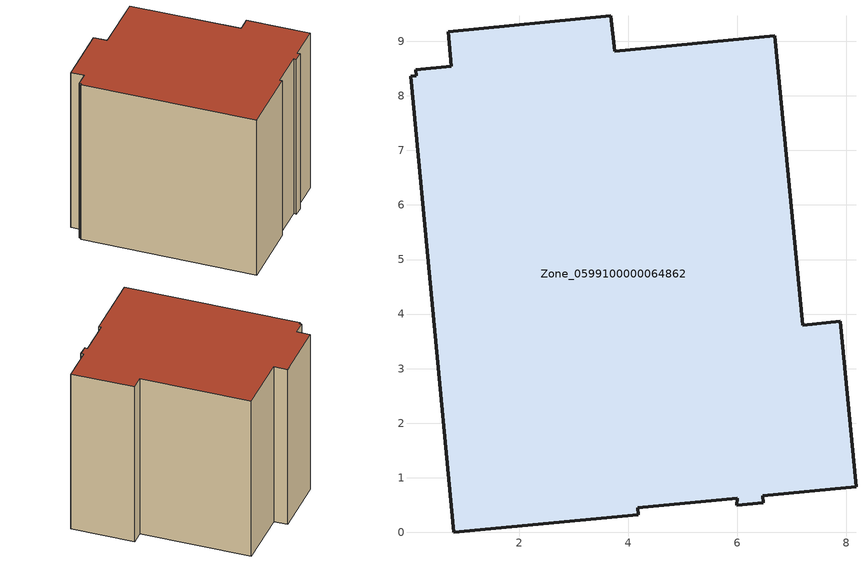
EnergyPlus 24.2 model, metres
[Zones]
Zone_0599100000064862
 floor ground (C_G): 4.17,0.45 4.19,0.32 0.8,0 0.01,8.36 0.12,8.37 0.11,8.48 0.76,8.54 0.7,9.18 3.68,9.47 3.75,8.82 6.69,9.1 7.2,3.8 7.89,3.87 8.18,0.83 6.47,0.67 6.48,0.54 5.99,0.49 6,0.62 z0
 wall outside (C_F): 3.75,8.82 3.68,9.47 0.7,9.18 0.76,8.54 0.11,8.48 0.12,8.37 0.01,8.36 0.8,0 4.19,0.32 4.17,0.45 6,0.62 5.99,0.49 6.48,0.54 6.47,0.67 8.18,0.83 7.89,3.87 7.2,3.8 6.69,9.1 3.75,8.82 z0:8.35
 roof outside (C_R): 4.19,0.32 4.17,0.45 6,0.62 5.99,0.49 6.48,0.54 6.47,0.67 8.18,0.83 7.89,3.87 7.2,3.8 6.69,9.1 3.75,8.82 3.68,9.47 0.7,9.18 0.76,8.54 0.11,8.48 0.12,8.37 0.01,8.36 0.8,0 z8.35
[BUILDING]
Pand.0599100000064862: North Axis=0; Terrain=City; Loads Convergence Tolerance Value=0.04; Temperature Convergence Tolerance Value=0.4; Solar Distribution=FullExterior; Maximum Number of Warmup Days=25; Minimum Number of Warmup Days=1
[Site:Location]
Rotterdam.The.Hague.AP_ZH_NLD Design_Conditions: Latitude=51.96; Longitude=4.45; Time Zone=1; Elevation=-4.5
[SITE:GROUNDTEMPERATURE:BUILDINGSURFACE]
18, 18, 18, 18, 18, 18, 18, 18, 18, 18, 18, 18
[MATERIAL] Thermal Absorptance=0.9; Solar Absorptance=0.7; Visible Absorptance=0.7
Name | Roughness | Thickness | Conductivity | Density | Specific Heat
G.D.1965 | MediumSmooth | 0.15 | 1 | 540 | 1210
F.D.1965 | Rough | 0.3 | 0.857143 | 1920 | 840
R.D.1965 | MediumRough | 0.2 | 0.08 | 1500 | 1000
[CONSTRUCTION]
C_G: G.D.1965
C_F: F.D.1965
C_R: R.D.1965
[ZONE]
Zone_0599100000064862: Type=1; Multiplier=1; Ceiling Height=Autocalculate; Volume=Autocalculate; Floor Area=autocalculate; Part of Total Floor Area=Yes
[ZONEINFILTRATION:DESIGNFLOWRATE]
Infil_Zone_0599100000064862: Zone or ZoneList or Space or SpaceList=Zone_0599100000064862; Schedule=AlwaysOn; Design Flow Rate Calculation Method=Flow/Area; Flow Rate per Floor Area=0.0042; Constant Term Coefficient=1; Temperature Term Coefficient=0; Velocity Term Coefficient=0; Velocity Squared Term Coefficient=0
[HVACTEMPLATE:ZONE:IDEALLOADSAIRSYSTEM]
Zone_0599100000064862: Maximum Heating Supply Air Temperature=50; Minimum Cooling Supply Air Temperature=13; Maximum Heating Supply Air Humidity Ratio=0.0156; Minimum Cooling Supply Air Humidity Ratio=0.0077; Heating Limit=NoLimit; Cooling Limit=NoLimit; Dehumidification Control Type=ConstantSensibleHeatRatio; Cooling Sensible Heat Ratio=0.7; Dehumidification Setpoint=60; Humidification Control Type=None; Humidification Setpoint=30; Outdoor Air Method=None; Outdoor Air Flow Rate per Person=0.00944; Outdoor Air Flow Rate per Zone Floor Area=0; Outdoor Air Flow Rate per Zone=0; Demand Controlled Ventilation Type=None; Outdoor Air Economizer Type=NoEconomizer; Heat Recovery Type=None; Sensible Heat Recovery Effectiveness=0.7; Latent Heat Recovery Effectiveness=0.65
[ZONECONTROL:THERMOSTAT]
ThermostatControl_Zone_0599100000064862: Zone or ZoneList=Zone_0599100000064862; Control Type Schedule=DualSetpointControlType; Control 1=Thermostat_Zone_0599100000064862; Temperature Difference Between Cutout And Setpoint=0
[THERMOSTATSETPOINT:DUALSETPOINT]
Thermostat_Zone_0599100000064862: Heating Setpoint Temperature Schedule=HeatingSetpoint_Zone_0599100000064862; Cooling Setpoint Temperature Schedule=CoolingSetpoint_Zone_0599100000064862
[SCHEDULE:COMPACT]
HeatingSetpoint_Zone_0599100000064862: Through: 12/31, For: AllDays, Until: 24:00, 21
CoolingSetpoint_Zone_0599100000064862: Through: 12/31, For: AllDays, Until: 24:00, 24
DualSetpointControlType: Through: 12/31, For: AllDays, Until: 24:00, 4
AlwaysOn: Through: 12/31, For: AllDays, Until: 24:00, 1
